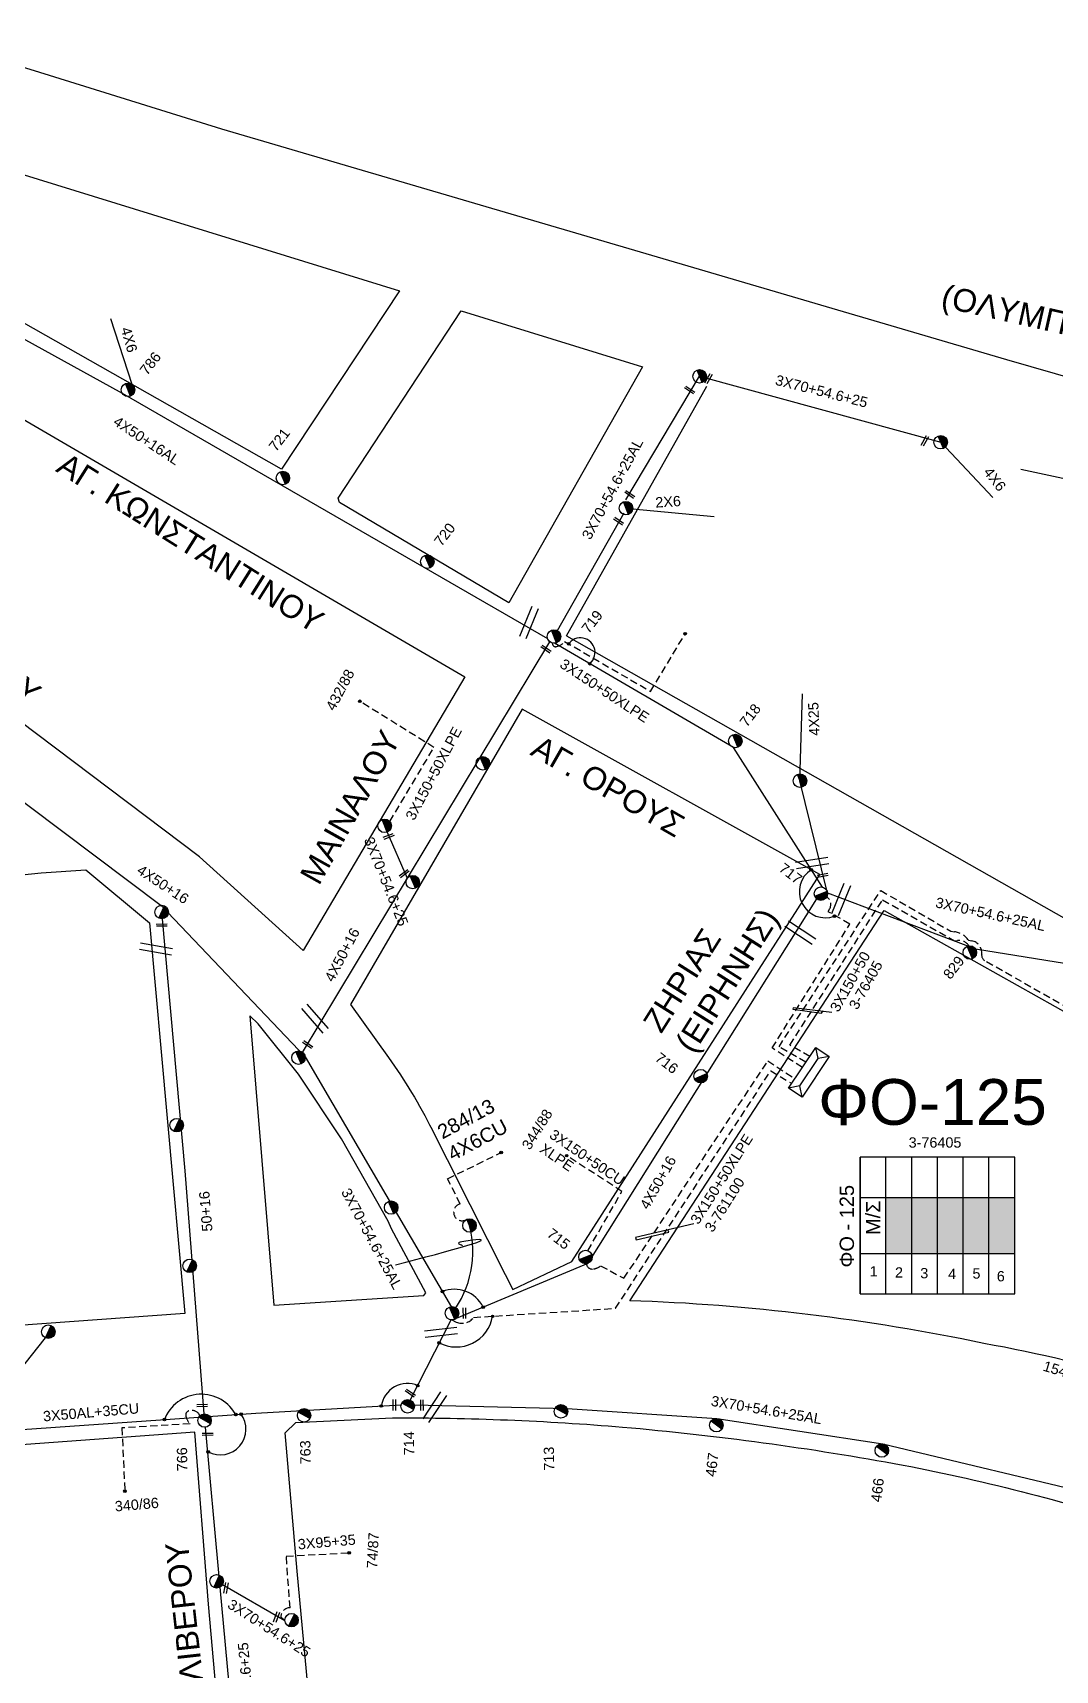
# Model space of a CAD drawing. Header units: millimetres. Extents: x 918 to 3138, y 719 to 1759.
# Drawn here: x 1288.2 to 1466.9, y 1248.1 to 1534.1 of the extents above; entities that cross this region are included whole.
import ezdxf
from ezdxf.enums import TextEntityAlignment as Align

# ---------------------------------------------------------------- set-up
doc = ezdxf.new("R2010")
doc.units = ezdxf.units.MM
doc.header["$LTSCALE"] = 0.5
doc.linetypes.add('DASHED', pattern=[19.05, 12.7, -6.35])
for name, color, linetype in [('Άγνωστα', 7, 'Continuous'), ('Ασφαλειοκιβώτια Χ.Τ 6 αναχωρήσεων', 7, 'Continuous'), ('Ασφαλειοκιβώτια Χ.Τ 9 αναχωρήσεων', 7, 'Continuous'), ('Γυμνά εναέρια ΧΤ (3Φ)   4x35CU', 7, 'Continuous'), ('Γυμνά εναέρια ΧΤ και ΦΟΠ (3Φ)   4x50+16AL', 7, 'Continuous'), ('Επιγραφές - Σχήματα', 7, 'Continuous'), ('Καλώδια ΧΤ   3x150+50AL', 7, 'DASHED'), ('Καλώδια ΧΤ   3x150+50CU', 7, 'DASHED'), ('Καλώδια ΧΤ   3x150AL+50XLPE', 7, 'DASHED'), ('Καλώδια ΧΤ   4x6CU', 7, 'DASHED'), ('Μηχανική τομή', 7, 'Continuous'), ('Στύλος ΦΜ', 7, 'Continuous'), ('Στύλος ΦΜ @ 1', 7, 'Continuous'), ('Συνδέσεις', 7, 'Continuous'), ('Συνεστραμμένα ΧΤ   3x70+54.6+25 AL', 7, 'SYN_LINE'), ('Τομή', 7, 'Continuous'), ('Υποσταθμός πόλεως', 7, 'Continuous'), ('Υπόβαθρο ΔΕΗ', 7, 'Continuous'), ('Υπόγεια καλώδια Παροχών ΧΤ   4x25', 7, 'DASHED'), ('Υπόγεια καλώδια Παροχών ΧΤ   4x6', 7, 'DASHED')]:
    doc.layers.add(name, color=color, linetype=linetype)
doc.styles.add('arial', font='ARIAL.TTF')
doc.styles.get("Standard").update_dxf_attribs({"font": 'ARIAL.TTF'})
doc.linetypes.add('SYN_LINE', pattern='A,0.5,-0.0001,["/\\/\\/\\/",Standard,S=0.1,R=0,X=0,Y=-0.05],-0.25', length=0.7501)

# ---------------------------------------------------------------- blocks, each defined once
blk = doc.blocks.new('ΑΣΦΑΛΕΙΟΚΙΒΩΤΙΟ ΥΠΟΣΤΑΘΜΟΥ 6 ΑΝΑΧΩΡΗΣΕΩΝ')
at = {"layer": 'Ασφαλειοκιβώτια Χ.Τ 6 αναχωρήσεων', "ltscale": 40}
for p, q in [((-23.91, 27), (23.91, 27)), ((-9.83, 27), (-9.83, -27)), ((9.83, 27), (9.83, -27)), ((-23.91, 18), (23.91, 18)), ((-23.91, 9), (23.91, 9)), ((-23.91, 0), (23.91, 0)), ((-23.91, -9), (23.91, -9)), ((-23.91, -18), (23.91, -18))]:
    blk.add_line(p, q, dxfattribs=at)
at = {"layer": 'Ασφαλειοκιβώτια Χ.Τ 6 αναχωρήσεων'}
blk.add_lwpolyline([(-23.91, -27), (23.91, -27), (23.91, 27), (-23.91, 27)], close=True, dxfattribs=at)
for s, p in [('1', (-17.82, 23.69)), ('2', (-18.21, 14.84)), ('3', (-18.45, 6.01)), ('4', (-18.73, -3.72)), ('5', (-18.57, -12.24)), ('6', (-19.53, -20.74))]:
    blk.add_text(s, height=3.6, rotation=270, dxfattribs=at).set_placement(p)
at = {"layer": 'Ασφαλειοκιβώτια Χ.Τ 6 αναχωρήσεων', "ltscale": 40}
for tag, height, p in [('ΟΝΟΜΑ', 5, (-0.27, 31.68)), ('ΚΕΙΜΕΝΟ 1', 2, (16.95, 22.41)), ('ΚΕΙΜΕΝΟ 2', 2, (16.95, 13.71)), ('ΚΕΙΜΕΝΟ 3', 2, (16.95, 4.31)), ('ΚΕΙΜΕΝΟ 4', 2, (16.95, -4.67)), ('ΚΕΙΜΕΝΟ 5', 2, (16.95, -13.51)), ('ΚΕΙΜΕΝΟ 6', 2, (16.95, -22.43)), ('ΣΧ', 2, (-0.21, -29.21))]:
    blk.add_attdef(tag, text='', height=height, dxfattribs=at).set_placement(p, align=Align.MIDDLE_CENTER)
blk = doc.blocks.new('ΜΗΧΑΝΙΚΗ ΤΟΜΗ')
at = {"layer": 'Μηχανική τομή', "ltscale": 40}
for p, q in [((-1.89, 0.78), (1.89, 0.78)), ((1.89, 0), (-1.89, 0))]:
    blk.add_line(p, q, dxfattribs=at)
blk = doc.blocks.new('ΤΟΜΗ')
at = {"layer": 'Τομή', "ltscale": 40}
for p, q in [((-5.68, 0), (5.68, 0)), ((5.68, -2.33), (-5.68, -2.33))]:
    blk.add_line(p, q, dxfattribs=at)
blk = doc.blocks.new('ΥΠΑΡΧΩΝ ΤΣΙΜΕΝΤΕΝΙΟΣ ΣΤΥΛΟΣ')
at = {"layer": 'Στύλος ΦΜ'}
blk.add_hatch(color=7, dxfattribs=at).paths.add_polyline_path([(-1.29, -2.28, 0.574793), (2.62, 0, 0.268822), (1.3, 2.27)])
at = {"layer": 'Στύλος ΦΜ', "color": 7}
blk.add_line((-1.29, -2.28), (1.3, 2.27), dxfattribs=at)
blk.add_circle((0, 0), 2.62, dxfattribs=at)
at = {"layer": 'Στύλος ΦΜ', "flags": 4}
for tag, p in [('ΤΥΠΟΣ', (-4.91, 3.03)), ('ΑΡΙΘΜΟΣ', (-4.68, 8.05))]:
    blk.add_attdef(tag, p, '', height=4, dxfattribs=at)
blk = doc.blocks.new('ΥΠΟΣΤΑΘΜΟΣ ΠΟΛΕΩΣ')
at = {"layer": 'Υποσταθμός πόλεως', "linetype": 'Continuous', "ltscale": 40}
blk.add_lwpolyline([(-8.57, 2.82), (8.57, 2.82), (8.57, -2.82), (-8.57, -2.82)], close=True, dxfattribs=at)
for points in [[(-5.75, 0), (-8.57, 2.82)], [(5.75, 0), (8.57, 2.82)], [(-8.57, -2.82), (-5.75, 0)], [(-5.75, 0), (5.75, 0)], [(8.57, -2.82), (5.75, 0)]]:
    blk.add_lwpolyline(points, dxfattribs=at)
at = {"layer": 'Υποσταθμός πόλεως', "linetype": 'SYN_LINE', "ltscale": 40, "flags": 1}
for tag, p in [('ΜΕΤΑΣΧΗΜΑΤΙΣΜΟΣ', (10.6, 2.39)), ('ΙΣΧΥΣ', (10.58, -0.41)), ('ΑΡΙΘΜΟΣ', (10.7, -3.13))]:
    blk.add_attdef(tag, p, '', height=1.8, dxfattribs=at)
blk = doc.blocks.new('_ΣΥΝΔΕΣΗ')
at = {"layer": 'Συνδέσεις', "linetype": 'SYN_LINE', "ltscale": 40}
blk.add_hatch(color=256, dxfattribs=at).paths.add_polyline_path([(0.5, -0.01, 1), (-0.5, -0.01, 1)])
at = {"layer": 'Συνδέσεις'}
blk.add_circle((0, -0.01), 0.5, dxfattribs=at)

msp = doc.modelspace()

# ---------------------------------------------------------------- hatches: boundary and pattern name
at = {"layer": 'Ασφαλειοκιβώτια Χ.Τ 9 αναχωρήσεων', "ltscale": 40}
for color, points in [(85, [(1441.8, 1330.67), (1437.3, 1330.67), (1437.3, 1320.84), (1441.8, 1320.84)]), (27, [(1441.8, 1330.67), (1441.8, 1320.84), (1446.3, 1320.84), (1446.3, 1330.67)]), (151, [(1446.3, 1330.67), (1446.3, 1320.84), (1450.8, 1320.84), (1450.8, 1330.67)]), (30, [(1450.8, 1330.67), (1450.8, 1320.84), (1455.3, 1320.84), (1455.3, 1330.67)]), (1, [(1455.3, 1330.67), (1455.3, 1320.84), (1459.8, 1320.84), (1459.8, 1330.67)])]:
    msp.add_hatch(color=color, dxfattribs=at).paths.add_polyline_path(points)

# ---------------------------------------------------------------- linework, layer by layer
at = {"layer": 'Άγνωστα', "color": 1, "linetype": 'SYN_LINE', "ltscale": 15}
msp.add_lwpolyline([(1393.03, 1450.94), (1407.3, 1449.65)], dxfattribs=at)
at = {"layer": 'Άγνωστα', "color": 1, "linetype": 'DASHED', "ltscale": 0.2}
msp.add_lwpolyline([(1378.98, 1427.53), (1379.03, 1427.3, 0.410955), (1379.68, 1426.89, 0.167991), (1381.15, 1427.79), (1396.16, 1419.07), (1402.21, 1429.14)], format="xyb", dxfattribs=at)
at = {"layer": 'Άγνωστα', "color": 1, "ltscale": 40}
msp.add_lwpolyline([(1426.22, 1384.87), (1410.67, 1409.27), (1379.38, 1427.49)], dxfattribs=at)
at = {"layer": 'Άγνωστα', "color": 27, "ltscale": 40}
for points in [[(1310.81, 1379.34), (1314.8, 1335.28), (1318.13, 1292.86)], [(1277.97, 1289.52), (1327.16, 1292.98), (1352.56, 1294.4)]]:
    msp.add_lwpolyline(points, dxfattribs=at)
at = {"layer": 'Άγνωστα', "color": 85, "linetype": 'DASHED', "ltscale": 0.2}
msp.add_lwpolyline([(1384.88, 1319.08), (1385.01, 1318.8, 0.34368), (1386.17, 1318.16, 0.125353), (1387.43, 1318.7), (1391.52, 1316.55), (1416.66, 1354.52), (1421.38, 1351.38)], format="xyb", dxfattribs=at)
at = {"layer": 'Άγνωστα', "color": 27, "linetype": 'DASHED', "ltscale": 0.2}
for points in [[(1361.44, 1309.26), (1362.22, 1308.89, 0.344871), (1365.25, 1309.69), (1390.03, 1311.29), (1417.16, 1352.77), (1420.84, 1350.57)], [(1317.48, 1292.59), (1317.18, 1292.92, 0.295831), (1315.47, 1293.38, 0.379593), (1314.95, 1292.5, 0.145905), (1315.69, 1291.12), (1303.79, 1290.39), (1304.31, 1279.33)], [(1332.26, 1256.73), (1331.55, 1257.39, -0.392069), (1333.16, 1258.98), (1332.51, 1268), (1343.51, 1268.56)]]:
    msp.add_lwpolyline(points, format="xyb", dxfattribs=at)
at = {"layer": 'Άγνωστα', "color": 27, "linetype": 'Continuous', "ltscale": 0.2}
msp.add_lwpolyline([(1354.18, 1295.25), (1361.34, 1309.27)], dxfattribs=at)
at = {"layer": 'Γυμνά εναέρια ΧΤ (3Φ)   4x35CU', "color": 85, "linetype": 'SYN_LINE', "ltscale": 20}
msp.add_lwpolyline([(1277.48, 1289.87), (1290.41, 1306.14)], dxfattribs=at)
at = {"layer": 'Γυμνά εναέρια ΧΤ και ΦΟΠ (3Φ)   4x50+16AL', "color": 30, "ltscale": 40}
msp.add_lwpolyline([(1257.13, 1496.92), (1303.81, 1471.2), (1378.15, 1428.33)], dxfattribs=at)
at = {"layer": 'Γυμνά εναέρια ΧΤ και ΦΟΠ (3Φ)   4x50+16AL', "color": 1, "ltscale": 40}
msp.add_lwpolyline([(1335.36, 1356.01), (1378.57, 1427.73)], dxfattribs=at)
at = {"layer": 'Γυμνά εναέρια ΧΤ και ΦΟΠ (3Φ)   4x50+16AL', "color": 85, "ltscale": 40}
for points in [[(1275.97, 1407.72), (1310.66, 1381.69), (1335.81, 1355.22), (1361.38, 1311.51)], [(1362.28, 1309.57), (1385.24, 1319.17), (1425.21, 1382.8)]]:
    msp.add_lwpolyline(points, dxfattribs=at)
at = {"layer": 'Επιγραφές - Σχήματα', "ltscale": 0.2}
for points in [[(1427.84, 1362.95), (1421.06, 1363.8), (1421.01, 1363.54), (1426.04, 1362.87), (1426.3, 1363.28)], [(1403.73, 1326.02), (1393.56, 1323.67), (1393.64, 1323.23), (1399.35, 1324.57), (1399.21, 1325.02)]]:
    msp.add_lwpolyline(points, dxfattribs=at)
for centre, radius, start, end in [((1383.91, 1425.88), 2.55, 304.4301, 145.5976), ((1426.73, 1384.08), 4.57, 122.7656, 290.3867), ((1361.87, 1308.95), 5.66, 26.8115, 111.9537), ((1362.21, 1310.98), 6.45, 242.4199, 350.2923), ((1317.65, 1289.39), 6.89, 26.5687, 159.7879), ((1353.69, 1293.5), 4.65, 66.7131, 171.9305), ((1320.97, 1290.18), 4.5, 242.0147, 36.7552)]:
    msp.add_arc(centre, radius, start, end, dxfattribs=at)
at = {"layer": 'Επιγραφές - Σχήματα', "color": 7, "ltscale": 10}
msp.add_spline([(1351.57, 1318.87), (1364.63, 1323.15), (1362.65, 1322.58), (1363.32, 1322.28)], degree=3, dxfattribs=at)
at = {"layer": 'Καλώδια ΧΤ   3x150+50AL', "color": 1, "linetype": 'DASHED', "ltscale": 0.2}
msp.add_lwpolyline([(1422.69, 1353.34), (1417.42, 1356.78), (1431, 1378.42), (1427.23, 1380.58, -0.326024), (1427.37, 1380.93, 0.41116), (1426.98, 1383.19, 2.289675)], format="xyb", dxfattribs=at)
at = {"layer": 'Καλώδια ΧΤ   3x150+50AL', "color": 151, "linetype": 'DASHED', "ltscale": 0.2}
msp.add_lwpolyline([(1423.32, 1354.28), (1418.61, 1356.99), (1436.38, 1384.28), (1448.64, 1377.16), (1449.25, 1377.08, -0.209708), (1451.74, 1375.6), (1452.29, 1375.5, -0.39952), (1454.03, 1373.18, 0.371889), (1454.89, 1371.89), (1471.78, 1362.24, -0.331396), (1472.35, 1360.93, 0.98733), (1475.46, 1360.16, -0.773574)], format="xyb", dxfattribs=at)
at = {"layer": 'Καλώδια ΧΤ   3x150+50AL', "color": 30, "linetype": 'DASHED', "ltscale": 0.2}
msp.add_lwpolyline([(1424, 1355.3), (1420.51, 1357.27), (1436.71, 1382.67), (1449.3, 1375.47), (1449.82, 1375.53, -0.273628), (1451.81, 1374.63, 2.322682)], format="xyb", dxfattribs=at)
at = {"layer": 'Καλώδια ΧΤ   3x150+50CU', "color": 85, "linetype": 'DASHED', "ltscale": 0.2}
msp.add_lwpolyline([(1385.2, 1321.36), (1391.16, 1331.71), (1381.5, 1337.97)], dxfattribs=at)
at = {"layer": 'Καλώδια ΧΤ   3x150AL+50XLPE', "color": 1, "ltscale": 0.2}
msp.add_lwpolyline([(1350.6, 1396.34), (1358.31, 1409.28), (1345.36, 1417.34)], dxfattribs=at)
at = {"layer": 'Καλώδια ΧΤ   4x6CU', "color": 85, "linetype": 'DASHED', "ltscale": 0.2}
msp.add_lwpolyline([(1364.08, 1326.84, -1.199591), (1362.91, 1329.53), (1360.7, 1333.92), (1370.07, 1338.5)], format="xyb", dxfattribs=at)
at = {"layer": 'Συνεστραμμένα ΧΤ   3x70+54.6+25 AL', "color": 1, "ltscale": 20}
for points in [[(1391.87, 1452.51), (1404.74, 1474.12), (1446.87, 1462.6)], [(1379.89, 1429.68), (1391.53, 1450.29)]]:
    msp.add_lwpolyline(points, dxfattribs=at)
at = {"layer": 'Συνεστραμμένα ΧΤ   3x70+54.6+25 AL', "color": 1, "ltscale": 10}
msp.add_lwpolyline([(1353.67, 1386.41), (1350.16, 1394.51)], dxfattribs=at)
at = {"layer": 'Συνεστραμμένα ΧΤ   3x70+54.6+25 AL', "color": 30, "ltscale": 20}
msp.add_lwpolyline([(1427.1, 1383.89), (1452.95, 1374.08), (1480.79, 1369.61), (1520.17, 1348.17)], dxfattribs=at)
at = {"layer": 'Συνεστραμμένα ΧΤ   3x70+54.6+25 AL', "color": 173, "ltscale": 20}
msp.add_lwpolyline([(1354.86, 1294.43), (1381.57, 1293.81), (1407.75, 1292.05), (1436.76, 1287.6), (1475.26, 1278.43)], dxfattribs=at)
at = {"layer": 'Συνεστραμμένα ΧΤ   3x70+54.6+25 AL', "color": 27, "ltscale": 20}
for points in [[(1318.32, 1290.51), (1320.73, 1264.41)], [(1320.91, 1262.57), (1324.92, 1219.15)]]:
    msp.add_lwpolyline(points, dxfattribs=at)
at = {"layer": 'Συνεστραμμένα ΧΤ   3x70+54.6+25 AL', "color": 27, "ltscale": 15}
msp.add_lwpolyline([(1321.36, 1263.01), (1332.26, 1256.73)], dxfattribs=at)
at = {"layer": 'Συνεστραμμένα ΧΤ   3x70+54.6+25 AL', "color": 85, "ltscale": 20}
msp.add_arc((1347.22, 1321.23), 17.89, 322.875, 14.6221, dxfattribs=at)
at = {"layer": 'Υπόβαθρο ΔΕΗ'}
for points in [[(1521.63, 1464.6), (1491.17, 1469.35), (1471.16, 1473.35), (1458.45, 1476.97), (1406.72, 1492.19), (1321.27, 1517.28), (1288.51, 1527.47), (1265.19, 1534.53), (1211.62, 1543.74), (1155.05, 1542.43), (1106.6, 1541.66), (1099.85, 1602.77), (1090.49, 1682.38)], [(1258.8, 1499.21), (1269.11, 1514.72), (1352.27, 1489.08), (1331.7, 1457.9), (1258.8, 1499.21)], [(1228.45, 1456.06), (1250.53, 1487.62), (1363.72, 1421.61), (1335.48, 1373.78), (1317.33, 1390.15), (1257.48, 1435.3), (1228.24, 1455.75), (1228.45, 1456.06)], [(1341.56, 1452.8), (1363.07, 1485.53), (1394.75, 1475.75), (1371.38, 1434.54), (1341.79, 1452.09), (1341.56, 1452.8)], [(1381.47, 1428.79), (1406.02, 1472.41)], [(1263.7, 1384.7), (1289.7, 1387.35), (1297.46, 1387.89), (1308.58, 1378.65), (1314.77, 1310.4), (1270.4, 1307.17), (1263.7, 1384.7)], [(1326.16, 1362.4), (1330.34, 1311.81), (1356.53, 1313.55), (1356.89, 1313.98), (1350.88, 1325.17), (1350.34, 1326.49), (1342.13, 1340.9), (1334.65, 1352.18), (1327.61, 1361), (1326.16, 1362.4)], [(1135.77, 1276.01), (1143.46, 1203.11), (1245.58, 1212.27), (1321.7, 1218.75), (1322.48, 1219.57), (1318.91, 1259.59), (1316.55, 1289.65), (1247.13, 1284.6), (1177.14, 1278.96), (1135.77, 1276.01)]]:
    msp.add_lwpolyline(points, dxfattribs=at)
for points in [[(1381.47, 1428.79), (1474.46, 1376.06), (1506.27, 1431.75, 0.213024), (1507.66, 1445.73, 0.258863), (1504.67, 1448.48), (1460.87, 1457.85)], [(1373.74, 1415.95), (1343.71, 1364.37), (1350.36, 1355.11, -0.039201), (1357.98, 1342.53, 0.000359), (1372.08, 1314.56), (1382.43, 1319.46), (1425.72, 1387.08), (1373.74, 1415.95)], [(1392.52, 1312.62), (1436.96, 1380.78), (1490.11, 1350.96), (1552.75, 1316.7), (1530.55, 1278.27), (1510.45, 1288.1, 0.058929), (1454.41, 1305.15, 0.043228), (1392.52, 1312.62, 70.730924)], [(1332.3, 1289.53), (1334.16, 1291.32), (1351.05, 1292.15, -0.021622), (1391.28, 1290.54, -0.024043), (1440.28, 1283.9, -0.031921), (1483.91, 1272.6, -0.03259), (1522.65, 1256.08), (1541.19, 1244.65), (1564.7, 1228.97), (1519.27, 1174.27), (1479.03, 1196.68, 0.036325), (1450.23, 1208.12, 0.007316), (1418.86, 1215.55, 0.040954), (1377.96, 1221.15, 0.048833), (1338.21, 1219.43), (1337.18, 1235.29), (1334.39, 1265.38), (1332.3, 1289.53)]]:
    msp.add_lwpolyline(points, format="xyb", dxfattribs=at)
at = {"layer": 'Υπόγεια καλώδια Παροχών ΧΤ   4x25', "color": 1, "linetype": 'SYN_LINE', "ltscale": 20}
msp.add_lwpolyline([(1426.96, 1384.3), (1422.27, 1403.46), (1422.73, 1418.62)], dxfattribs=at)
at = {"layer": 'Υπόγεια καλώδια Παροχών ΧΤ   4x6', "color": 30, "linetype": 'SYN_LINE', "ltscale": 10}
msp.add_lwpolyline([(1305.56, 1472.69), (1301.83, 1484.15)], dxfattribs=at)
at = {"layer": 'Υπόγεια καλώδια Παροχών ΧΤ   4x6', "color": 1, "linetype": 'SYN_LINE', "ltscale": 15}
msp.add_lwpolyline([(1446.87, 1462.6), (1455.95, 1452.97)], dxfattribs=at)

# ---------------------------------------------------------------- block references
at = {"layer": 'Ασφαλειοκιβώτια Χ.Τ 6 αναχωρήσεων', "xscale": 0.5, "yscale": 0.5, "zscale": 0.5, "rotation": 90}
msp.add_blockref('ΑΣΦΑΛΕΙΟΚΙΒΩΤΙΟ ΥΠΟΣΤΑΘΜΟΥ 6 ΑΝΑΧΩΡΗΣΕΩΝ', (1446.3, 1325.76), dxfattribs=at).add_auto_attribs({'ΟΝΟΜΑ': 'ΦΟ - 125'})
at = {"layer": 'Μηχανική τομή'}
for p, xscale, yscale, zscale, rotation in [((1406.11, 1473.79), 0.4999999999999998, 0.4999999999999998, 0.4999999999999998, 240.3999436640924), ((1403.11, 1471.89), 0.4999999999999994, 0.4999999999999994, 0.4999999999999994, 145.821922469074), ((1443.92, 1462.93), 0.4999999999999998, 0.4999999999999998, 0.4999999999999998, 240.3999436640924), ((1392.65, 1453.65), 0.4999999999999994, 0.4999999999999994, 0.4999999999999994, 145.821922469074), ((1390.68, 1448.97), 0.4999999999999994, 0.4999999999999994, 0.4999999999999994, 145.821922469074), ((1378, 1426.62), 0.4999999999999994, 0.4999999999999994, 0.4999999999999994, 145.821922469074), ((1350.32, 1393.91), 0.5000000000000179, 0.5000000000000179, 0.5000000000000179, 200.1557613704678), ((1352.99, 1387.39), 0.4999999999999919, 0.4999999999999919, 0.4999999999999919, 216.7269463401106), ((1426.21, 1387.14), 0.4999999999999998, 0.4999999999999998, 0.4999999999999998, 190.7580897195581), ((1310.74, 1378.44), 0.4999999999999996, 0.4999999999999996, 0.4999999999999996, 180.9754372785865), ((1336.34, 1357.52), 0.4999999999999994, 0.4999999999999994, 0.4999999999999994, 145.821922469074), ((1363.45, 1310.43), 0.4999999999999997, 0.4999999999999997, 0.4999999999999997, 270.577947933592), ((1354.29, 1296.65), 0.4999999999999995, 0.4999999999999995, 0.4999999999999995, 145.560011089163), ((1317.81, 1294.5), 0.4999999999999996, 0.4999999999999996, 0.4999999999999996, 180.9754372785865), ((1351.2, 1294.4), 0.4999999999999997, 0.4999999999999997, 0.4999999999999997, 270.577947933592), ((1356.01, 1294.36), 0.4999999999999997, 0.4999999999999997, 0.4999999999999997, 270.577947933592), ((1318.77, 1289.48), 0.4999999999999996, 0.4999999999999996, 0.4999999999999996, 180.9754372785865), ((1321.78, 1262.44), 0.4999999999999998, 0.4999999999999998, 0.4999999999999998, 259.877326276284), ((1330.61, 1257.41), 0.4999999999999996, 0.4999999999999996, 0.4999999999999996, 250.3302285995061)]:
    msp.add_blockref('ΜΗΧΑΝΙΚΗ ΤΟΜΗ', p, dxfattribs=dict(at, xscale=xscale, yscale=yscale, zscale=zscale, rotation=rotation))
at = {"layer": 'Στύλος ΦΜ @ 1', "ltscale": 40}
ref = msp.add_blockref('ΥΠΑΡΧΩΝ ΤΣΙΜΕΝΤΕΝΙΟΣ ΣΤΥΛΟΣ', (1304.85, 1471.76), dxfattribs=dict(at, xscale=0.4499999999998181, yscale=0.4499999999998181, zscale=0.4499999999998181, rotation=52.33487824996366))
ref.add_attrib('ΤΥΠΟΣ', '786', (1308.19, 1474.16), dxfattribs={"layer": 'Στύλος ΦΜ', "height": 1.8, "rotation": 52.3349, "flags": 4})
for p, xscale, yscale, zscale, rotation in [((1404.74, 1474.12), 0.4499999999998181, 0.4499999999998181, 0.4499999999998181, 52.33487824996366), ((1446.87, 1462.6), 0.4499999999998181, 0.4499999999998181, 0.4499999999998181, 52.33487824996366), ((1391.86, 1451.09), 0.4499999999998181, 0.4499999999998181, 0.4499999999998181, 52.33487824996366), ((1366.85, 1406.49), 0.4499999999998181, 0.4499999999998181, 0.4499999999998181, 52.33487824996366), ((1422.27, 1403.46), 0.4499999999998181, 0.4499999999998181, 0.4499999999998181, 52.33487824996366), ((1349.69, 1395.59), 0.4499999999998181, 0.4499999999998181, 0.4499999999998181, 52.33487824996366), ((1354.61, 1385.75), 0.4499999999998181, 0.4499999999998181, 0.4499999999998181, 52.33487824996366), ((1310.74, 1380.52), 0.449999999999818, 0.449999999999818, 0.449999999999818, 3.833824537449723), ((1334.64, 1355.08), 0.4499999999998181, 0.4499999999998181, 0.4499999999998181, 52.33487824996366), ((1313.36, 1343.28), 0.449999999999818, 0.449999999999818, 0.449999999999818, 3.833824537449723), ((1350.83, 1328.89), 0.4499999999998181, 0.4499999999998181, 0.4499999999998181, 52.33487824996366), ((1364.53, 1325.75), 0.4499999999998181, 0.4499999999998181, 0.4499999999998181, 52.33487824996366), ((1315.62, 1318.71), 0.449999999999818, 0.449999999999818, 0.449999999999818, 3.833824537449723), ((1361.48, 1310.43), 0.4499999999998181, 0.4499999999998181, 0.4499999999998181, 52.33487824996366), ((1290.92, 1307.2), 0.449999999999818, 0.449999999999818, 0.449999999999818, 3.833824537449723), ((1320.34, 1263.6), 0.449999999999818, 0.449999999999818, 0.449999999999818, 3.833824537449723), ((1333.43, 1256.81), 0.449999999999818, 0.449999999999818, 0.449999999999818, 3.833824537449723)]:
    msp.add_blockref('ΥΠΑΡΧΩΝ ΤΣΙΜΕΝΤΕΝΙΟΣ ΣΤΥΛΟΣ', p, dxfattribs=dict(at, xscale=xscale, yscale=yscale, zscale=zscale, rotation=rotation))
ref = msp.add_blockref('ΥΠΑΡΧΩΝ ΤΣΙΜΕΝΤΕΝΙΟΣ ΣΤΥΛΟΣ', (1331.92, 1456.35), dxfattribs=dict(at, xscale=0.4499999999998181, yscale=0.4499999999998181, zscale=0.4499999999998181, rotation=52.33487824996366))
ref.add_attrib('ΤΥΠΟΣ', '721', (1330.72, 1460.84), dxfattribs={"layer": 'Στύλος ΦΜ', "height": 1.8, "rotation": 52.3349, "flags": 4})
ref = msp.add_blockref('ΥΠΑΡΧΩΝ ΤΣΙΜΕΝΤΕΝΙΟΣ ΣΤΥΛΟΣ', (1357.17, 1441.73), dxfattribs=dict(at, xscale=0.4499999999998181, yscale=0.4499999999998181, zscale=0.4499999999998181, rotation=52.33487824996366))
ref.add_attrib('ΤΥΠΟΣ', '720', (1359.62, 1444.28), dxfattribs={"layer": 'Στύλος ΦΜ', "height": 1.8, "rotation": 52.3349, "flags": 4})
ref = msp.add_blockref('ΥΠΑΡΧΩΝ ΤΣΙΜΕΝΤΕΝΙΟΣ ΣΤΥΛΟΣ', (1379.29, 1428.66), dxfattribs=dict(at, xscale=0.4499999999998181, yscale=0.4499999999998181, zscale=0.4499999999998181, rotation=52.33487824996366))
ref.add_attrib('ΤΥΠΟΣ', '719', (1385.37, 1429.03), dxfattribs={"layer": 'Στύλος ΦΜ', "height": 1.8, "rotation": 52.3349, "flags": 4})
ref = msp.add_blockref('ΥΠΑΡΧΩΝ ΤΣΙΜΕΝΤΕΝΙΟΣ ΣΤΥΛΟΣ', (1410.98, 1410.4), dxfattribs=dict(at, xscale=0.4499999999998181, yscale=0.4499999999998181, zscale=0.4499999999998181, rotation=52.33487824996366))
ref.add_attrib('ΤΥΠΟΣ', '718', (1413.01, 1412.7), dxfattribs={"layer": 'Στύλος ΦΜ', "height": 1.8, "rotation": 52.3349, "flags": 4})
ref = msp.add_blockref('ΥΠΑΡΧΩΝ ΤΣΙΜΕΝΤΕΝΙΟΣ ΣΤΥΛΟΣ', (1425.93, 1383.73), dxfattribs=dict(at, xscale=0.449999999999818, yscale=0.449999999999818, zscale=0.449999999999818, rotation=322.3348782499637))
ref.add_attrib('ΤΥΠΟΣ', '717', (1418.43, 1387.82), dxfattribs={"layer": 'Στύλος ΦΜ', "height": 1.8, "rotation": 322.3349, "flags": 4})
ref = msp.add_blockref('ΥΠΑΡΧΩΝ ΤΣΙΜΕΝΤΕΝΙΟΣ ΣΤΥΛΟΣ', (1451.95, 1373.46), dxfattribs=dict(at, xscale=0.4499999999998181, yscale=0.4499999999998181, zscale=0.4499999999998181, rotation=52.33487824996366))
ref.add_attrib('ΑΡΙΘΜΟΣ', '829', (1448.57, 1368.62), dxfattribs={"layer": 'Στύλος ΦΜ', "height": 1.8, "rotation": 52.3349, "flags": 4})
ref = msp.add_blockref('ΥΠΑΡΧΩΝ ΤΣΙΜΕΝΤΕΝΙΟΣ ΣΤΥΛΟΣ', (1404.93, 1351.84), dxfattribs=dict(at, xscale=0.449999999999818, yscale=0.449999999999818, zscale=0.449999999999818, rotation=322.3348782499637))
ref.add_attrib('ΤΥΠΟΣ', '716', (1396.78, 1354.7), dxfattribs={"layer": 'Στύλος ΦΜ', "height": 1.8, "rotation": 322.3349, "flags": 4})
ref = msp.add_blockref('ΥΠΑΡΧΩΝ ΤΣΙΜΕΝΤΕΝΙΟΣ ΣΤΥΛΟΣ', (1384.79, 1320.26), dxfattribs=dict(at, xscale=0.449999999999818, yscale=0.449999999999818, zscale=0.449999999999818, rotation=322.3348782499637))
ref.add_attrib('ΤΥΠΟΣ', '715', (1377.91, 1323.99), dxfattribs={"layer": 'Στύλος ΦΜ', "height": 1.8, "rotation": 322.3349, "flags": 4})
ref = msp.add_blockref('ΥΠΑΡΧΩΝ ΤΣΙΜΕΝΤΕΝΙΟΣ ΣΤΥΛΟΣ', (1471.87, 1299.67), dxfattribs=dict(at, xscale=0.4499999999998181, yscale=0.4499999999998181, zscale=0.4499999999998181, rotation=343.3090182159563))
ref.add_attrib('ΤΥΠΟΣ', '1542', (1464.6, 1300.43), dxfattribs={"layer": 'Στύλος ΦΜ', "height": 1.8, "rotation": 343.309, "flags": 4})
ref = msp.add_blockref('ΥΠΑΡΧΩΝ ΤΣΙΜΕΝΤΕΝΙΟΣ ΣΤΥΛΟΣ', (1335.62, 1292.59), dxfattribs=dict(at, xscale=0.4499999999998181, yscale=0.4499999999998181, zscale=0.4499999999998181, rotation=90.69283069200173))
ref.add_attrib('ΤΥΠΟΣ', '763', (1336.77, 1284.03), dxfattribs={"layer": 'Στύλος ΦΜ', "height": 1.8, "rotation": 90.6928, "flags": 4})
ref = msp.add_blockref('ΥΠΑΡΧΩΝ ΤΣΙΜΕΝΤΕΝΙΟΣ ΣΤΥΛΟΣ', (1353.71, 1294.17), dxfattribs=dict(at, xscale=0.4499999999998181, yscale=0.4499999999998181, zscale=0.4499999999998181, rotation=90.69283069200172))
ref.add_attrib('ΤΥΠΟΣ', '714', (1354.87, 1285.61), dxfattribs={"layer": 'Στύλος ΦΜ', "height": 1.8, "rotation": 90.6928, "flags": 4})
ref = msp.add_blockref('ΥΠΑΡΧΩΝ ΤΣΙΜΕΝΤΕΝΙΟΣ ΣΤΥΛΟΣ', (1380.51, 1293.28), dxfattribs=dict(at, xscale=0.4499999999998181, yscale=0.4499999999998181, zscale=0.4499999999998181, rotation=90.6928306920017))
ref.add_attrib('ΤΥΠΟΣ', '713', (1379.34, 1282.93), dxfattribs={"layer": 'Στύλος ΦΜ', "height": 1.8, "rotation": 90.6928, "flags": 4})
ref = msp.add_blockref('ΥΠΑΡΧΩΝ ΤΣΙΜΕΝΤΕΝΙΟΣ ΣΤΥΛΟΣ', (1318.23, 1291.68), dxfattribs=dict(at, xscale=0.449999999999818, yscale=0.449999999999818, zscale=0.449999999999818, rotation=90.83779376569073))
ref.add_attrib('ΤΥΠΟΣ', '766', (1315.23, 1282.83), dxfattribs={"layer": 'Στύλος ΦΜ', "height": 1.8, "rotation": 90.8378, "flags": 4})
ref = msp.add_blockref('ΥΠΑΡΧΩΝ ΤΣΙΜΕΝΤΕΝΙΟΣ ΣΤΥΛΟΣ', (1407.67, 1290.87), dxfattribs=dict(at, xscale=0.4499999999998181, yscale=0.4499999999998181, zscale=0.4499999999998181, rotation=82.97935145478645))
ref.add_attrib('ΤΥΠΟΣ', '467', (1407.53, 1281.78), dxfattribs={"layer": 'Στύλος ΦΜ', "height": 1.8, "rotation": 82.9794, "flags": 4})
ref = msp.add_blockref('ΥΠΑΡΧΩΝ ΤΣΙΜΕΝΤΕΝΙΟΣ ΣΤΥΛΟΣ', (1436.58, 1286.44), dxfattribs=dict(at, xscale=0.4499999999998181, yscale=0.4499999999998181, zscale=0.4499999999998181, rotation=82.97935145478645))
ref.add_attrib('ΤΥΠΟΣ', '466', (1436.44, 1277.35), dxfattribs={"layer": 'Στύλος ΦΜ', "height": 1.8, "rotation": 82.9794, "flags": 4})
at = {"layer": 'Συνδέσεις', "xscale": 0.4500000000000455, "yscale": 0.4500000000000455, "zscale": 0.4500000000000455}
for p in [(1381.85, 1427.39), (1402.21, 1429.15), (1385.53, 1423.91), (1345.36, 1417.35), (1424.22, 1387.92), (1428.32, 1379.8), (1370.07, 1338.51), (1381.51, 1337.97), (1359.8, 1314.22), (1366.92, 1311.5), (1368.57, 1309.89), (1359.23, 1305.26), (1355.48, 1297.79), (1349.1, 1294.22), (1311.22, 1291.86), (1323.68, 1292.74), (1324.62, 1292.81), (1318.86, 1286.21), (1304.31, 1279.34), (1343.51, 1268.57)]:
    msp.add_blockref('_ΣΥΝΔΕΣΗ', p, dxfattribs=at)
at = {"layer": 'Τομή'}
for p, xscale, yscale, zscale, rotation in [((1374.38, 1431.32), 0.4999999999999997, 0.4999999999999997, 0.4999999999999997, 67.74034451082194), ((1424.49, 1388.52), 0.4999999999999998, 0.4999999999999998, 0.4999999999999998, 188.8087486669818), ((1428.93, 1382.92), 0.4999999999999998, 0.4999999999999998, 0.4999999999999998, 67.74034451082194), ((1422.02, 1376.43), 0.4999999999999999, 0.4999999999999999, 0.4999999999999999, 146.7942501959078), ((1309.83, 1374.65), 0.4999999999999999, 0.4999999999999999, 0.4999999999999999, 349.9976378738065), ((1337.09, 1361.51), 0.4999999999999999, 0.4999999999999999, 0.4999999999999999, 131.3109896263144), ((1359.49, 1307.67), 0.4999999999999999, 0.4999999999999999, 0.4999999999999999, 6.345076586097208), ((1357.97, 1294.33), 0.5, 0.5, 0.5, 56.70182709156465)]:
    msp.add_blockref('ΤΟΜΗ', p, dxfattribs=dict(at, xscale=xscale, yscale=yscale, zscale=zscale, rotation=rotation))
at = {"layer": 'Υποσταθμός πόλεως', "xscale": 0.500000000000005, "yscale": 0.500000000000005, "zscale": 0.500000000000005, "rotation": 56.20786642194121}
msp.add_blockref('ΥΠΟΣΤΑΘΜΟΣ ΠΟΛΕΩΣ', (1423.85, 1352.53), dxfattribs=at)

# ---------------------------------------------------------------- texts
at = {"layer": 'Άγνωστα', "ltscale": 40, "char_height": 1.8, "width": 17.1868, "attachment_point": 1, "style": 'arial'}
for s, insert, rotation in [('2X6', (1396.94, 1452.97), 3.639), ('3X150+50XLPE', (1381.13, 1424.9), 326.6206), ('4X50+16', (1307.23, 1388.9), 326.6206), ('3X150+50XLPE', (1403, 1326.77), 57.638), ('4X50+16', (1394.19, 1329.29), 60.6493), ('50+16', (1317.83, 1324.63), 94.7605), ('3X50AL+35CU', (1289.93, 1293.31), 4.8902), ('3X95+35', (1334.45, 1270.94), 4.8902)]:
    msp.add_mtext(s, dxfattribs=dict(at, insert=insert, rotation=rotation))
at = {"layer": 'Γυμνά εναέρια ΧΤ και ΦΟΠ (3Φ)   4x50+16AL', "ltscale": 40, "char_height": 1.8, "width": 17.1868, "attachment_point": 1, "style": 'arial'}
for s, insert, rotation in [('4X50+16AL', (1303.1, 1467.28), 326.6206), ('4X50+16', (1339.11, 1368.99), 62.2361)]:
    msp.add_mtext(s, dxfattribs=dict(at, insert=insert, rotation=rotation))
at = {"layer": 'Επιγραφές - Σχήματα', "attachment_point": 1}
for s, insert, char_height, width, rotation in [('(ΟΛΥΜΠΟΥ) ΜΑΚΕΔΟΝΟΜΑΧΩΝ', (1447.6, 1490.19), 4, 87.6585, 347.2699), ('ΜΑΙΝΑΛΟΥ', (1334.72, 1386.95), 4, 15.1545, 60.7769), ('ΖΗΡΙΑΣ\\P(ΕΙΡΗΝΗΣ)', (1394.65, 1361.28), 4, 15.1545, 57.6962), ('Μ/Σ', (1433.8, 1324.09), 2.5, 1.6171, 90), ('ΣΑΛΙΒΕΡΟΥ', (1314.83, 1238.68), 4, 15.1545, 96.3604)]:
    msp.add_mtext(s, dxfattribs=dict(at, insert=insert, char_height=char_height, width=width, rotation=rotation))
at = {"layer": 'Επιγραφές - Σχήματα', "char_height": 4, "width": 90.8081, "attachment_point": 1, "style": 'arial'}
for s, insert, rotation in [('ΑΓ. ΚΩΝΣΤΑΝΤΙΝΟΥ', (1294.18, 1460.99), 327.8181), ('ΠΑΓΓΑΙΟΥ', (1268.44, 1436.26), 322.3093), ('ΑΓ. ΟΡΟΥΣ', (1376.93, 1411.56), 330.221)]:
    msp.add_mtext(s, dxfattribs=dict(at, insert=insert, rotation=rotation))
at = {"layer": 'Επιγραφές - Σχήματα', "ltscale": 40, "char_height": 1.8, "width": 17.1868, "attachment_point": 1, "style": 'arial'}
for s, insert, rotation in [('432/88', (1339.31, 1416.37), 62.0244), ('3-76405', (1430.72, 1364.19), 60.6493), ('344/88', (1373.55, 1339.77), 58.1398), ('3-761100', (1405.5, 1325.39), 57.638), ('340/86', (1302.48, 1277.58), 4.8902), ('74/87', (1346.57, 1265.9), 87.0524)]:
    msp.add_mtext(s, dxfattribs=dict(at, insert=insert, rotation=rotation))
at = {"layer": 'Επιγραφές - Σχήματα', "ltscale": 40, "attachment_point": 1, "style": 'arial'}
for s, insert, char_height, width in [('ΦO-125', (1425.44, 1351.34), 8, 17.8089), ('3-76405', (1441.26, 1341.16), 1.8, 17.1868)]:
    msp.add_mtext(s, dxfattribs=dict(at, insert=insert, char_height=char_height, width=width))
at = {"layer": 'Καλώδια ΧΤ   3x150+50AL', "ltscale": 40, "insert": (1427.42, 1363.78), "char_height": 1.8, "width": 17.1868, "attachment_point": 1, "rotation": 60.6493, "style": 'arial'}
msp.add_mtext('3X150+50', dxfattribs=at)
at = {"layer": 'Καλώδια ΧΤ   3x150+50CU', "ltscale": 40, "insert": (1379.34, 1342.69), "char_height": 1.8, "width": 17.1868, "attachment_point": 1, "rotation": 325.6543, "style": 'arial'}
msp.add_mtext('3X150+50CU\\PXLPE', dxfattribs=at)
at = {"layer": 'Καλώδια ΧΤ   3x150AL+50XLPE', "ltscale": 40, "insert": (1353.25, 1397.22), "char_height": 1.8, "width": 17.1868, "attachment_point": 1, "rotation": 62.0244, "style": 'arial'}
msp.add_mtext('3X150+50XLPE', dxfattribs=at)
at = {"layer": 'Καλώδια ΧΤ   4x6CU', "color": 7, "ltscale": 10, "char_height": 2.5, "attachment_point": 1, "rotation": 28.1673}
for s, insert in [('284/13', (1358.61, 1342.98)), ('4X6CU', (1360.39, 1339.16))]:
    msp.add_mtext_dynamic_manual_height_columns(s, width=15.3909, gutter_width=12.5, heights=[0], dxfattribs=dict(at, insert=insert))
at = {"layer": 'Συνεστραμμένα ΧΤ   3x70+54.6+25 AL', "ltscale": 40, "char_height": 1.8, "width": 17.1868, "attachment_point": 1, "style": 'arial'}
for s, insert, rotation in [('3X70+54.6+25', (1418.28, 1474.41), 345.8227), ('3X70+54.6+25', (1347.71, 1393.84), 292.0793), ('3X70+54.6+25AL', (1343.62, 1332.5), 298.2175), ('3X70+54.6+25', (1323.04, 1260.6), 327.5048), ('3X70+54.6+25', (1325.52, 1236.4), 95.2181)]:
    msp.add_mtext(s, dxfattribs=dict(at, insert=insert, rotation=rotation))
at = {"layer": 'Συνεστραμμένα ΧΤ   3x70+54.6+25 AL', "ltscale": 20, "char_height": 1.8, "width": 17.1868, "attachment_point": 1, "style": 'arial'}
for insert, rotation in [((1384.06, 1446.27), 61.6087), ((1446.21, 1383.13), 347.6174), ((1406.92, 1296.05), 350.4616)]:
    msp.add_mtext('3X70+54.6+25AL', dxfattribs=dict(at, insert=insert, rotation=rotation))
at = {"layer": 'Υπόγεια καλώδια Παροχών ΧΤ   4x25', "ltscale": 0.2, "insert": (1423.91, 1411.28), "char_height": 1.8, "width": 17.1868, "attachment_point": 1, "rotation": 92.2927, "style": 'arial'}
msp.add_mtext('4X25', dxfattribs=at)
at = {"layer": 'Υπόγεια καλώδια Παροχών ΧΤ   4x6', "ltscale": 0.2, "char_height": 1.8, "width": 17.1868, "attachment_point": 1, "style": 'arial'}
for insert, rotation in [((1305.3, 1482.91), 286.0698), ((1455.66, 1458.46), 308.1303)]:
    msp.add_mtext('4X6', dxfattribs=dict(at, insert=insert, rotation=rotation))

doc.saveas('drawing.dxf')
